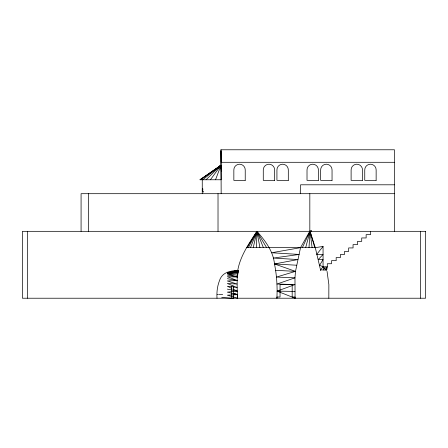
<?xml version="1.0" encoding="UTF-8"?>
<svg xmlns="http://www.w3.org/2000/svg" width="448" height="448" viewBox="0 0 448 448"><rect width="100%" height="100%" fill="white"/><g stroke="black" fill="none" stroke-linecap="round" stroke-linejoin="round"><path stroke-width="0.67" d="M310.038 230.821L300.524 247.66L295.495 271.359L294.974 277.838L276.954 284.032L294.974 284.558L277.116 291.133L276.931 298.222L276.931 297.013L280.045 297.013L280.045 284.486L292.18 284.486L292.18 297.013L295.07 297.013L295.07 298.222L277.116 291.133C277.082 282.016 276.304 272.894 274.484 263.956C273.246 251.009 265.177 240.817 256.945 231.325C248.696 243.919 239.596 256.9 237.457 272.199C236.998 280.874 237.026 289.554 237.614 298.222L227.343 295.176L237.457 294.678L227.343 292.124L237.3 291.133L232.943 288.982M256.463 247.66L256.945 231.325L266.61 247.66M328.826 298.222L328.86 284.558L327.051 271.359M309.002 247.66L310.038 231.325L302.338 247.66M253.243 247.66L256.945 231.325L263.385 247.66M305.67 247.66L310.038 231.325L315.297 247.66L320.527 269.881L326.721 270.049L327.303 266.823L327.303 263.732L331.509 263.732L331.509 260.674L336.168 260.674L336.168 257.583L340.413 257.583L340.413 254.492L344.518 254.492L344.518 251.429L348.673 251.429L348.673 247.934L353.058 247.934L353.058 244.642L357.521 244.642L357.521 241.354L361.721 241.354L361.721 237.95L366.139 237.95L366.139 234.668L370.53 234.668L370.53 231.325M220.097 167.91L220.987 165.278L199.959 179.766L221.161 179.766L220.987 165.278L200.043 179.766M215.538 179.766L220.987 165.278L200.665 179.766M250.471 247.66L256.945 231.325L259.924 247.66M248.349 247.66L256.945 231.325L247.01 247.66M227.343 272.244L227.343 272.782L237.619 271.174L238.476 270.323L237.339 277.054L227.343 273.711L237.457 272.199L238.476 270.323L237.72 270.323L238.073 270.323C229.902 270.889 221.962 272.272 219.369 280.958C217.263 286.434 216.636 292.393 217.006 298.222M219.845 167.014L220.987 165.278L216.58 168.683M210.398 179.766L220.987 165.278L202.731 179.766M246.557 247.66L315.297 247.66L323.058 246.445L316.652 254.442L323.058 254.442L318.298 259.554L323.058 259.554L319.687 265.227L323.058 266.823L326.721 270.049L325.954 267.036M320.527 269.881L323.058 266.823L323.058 246.445M219.604 166.774L220.987 165.278L216.726 168.683M206.041 179.766L220.987 165.278L217.93 167.994M326.105 267.641L327.303 266.823L323.058 266.823L323.898 270.049M300.524 247.66L271.606 252.756L299.219 254.442L273.258 258.065L297.959 259.554L274.484 263.956L295.495 271.359L276.455 277.054L294.974 277.838L295.07 298.222M233.979 294.286L235.127 293.989L237.614 294.431L237.614 298.222M237.457 272.199L227.343 272.782L238.073 270.323M227.343 272.782L237.826 270.536M227.343 275.016L237.339 277.054L227.343 276.685L237.177 280.543L227.343 280.958L237.014 284.032L227.343 283.489L237.154 287.582L233.229 287.039M221.441 171.618L220.987 168.258L220.987 149.778L394.458 149.778L394.458 231.325M394.458 162.294L221.161 162.294L220.987 151.088M394.458 184.8L300.58 184.8L300.58 193.693M394.458 193.693L81.077 193.693L81.077 231.325M217.162 294.431L217.678 294.431M218.523 294.431L222.667 294.431M234.606 294.431L237.614 294.431M277.116 291.133L294.974 291.396M275.626 270.323L295.495 271.359M274.484 263.956L296.682 265.227M231.963 298.122L233.24 298.222M221.715 297.444L231.739 298.222L231.739 286.227L233.402 286.227L233.402 298.222M231.924 286.86L227.343 286.227L231.7 288.372M227.343 278.673L237.177 280.543M233.402 293.653L237.446 294.431M227.343 289.122L237.3 291.133M323.058 266.823L326.004 270.049M202.877 190.182A2.772 0.325 -90 0 0 202.569 188.283A2.772 0.325 -90 0 0 202.255 190.182L203.196 191.934M202.255 190.182L203.213 192.041M314.77 247.66L310.038 231.325L312.105 247.66M220.987 149.778L221.161 193.693M420.599 231.325L420.599 298.222M320.544 269.886L320.544 270.547M311.629 230.821L311.629 231.325M311.466 230.821L311.466 231.325M311.007 230.821L311.007 231.325M310.492 230.821L310.492 231.325M309.826 193.693L309.826 231.325M218.019 193.693L218.019 231.325M202.255 179.766L202.255 193.463M88.39 193.693L88.39 231.325M27.401 231.325L27.401 298.222M238.476 270.323L237.317 275.212L227.343 273.711L237.356 273.566L238.476 270.323M238.347 270.536L237.054 270.855L238.347 270.536M245.23 180.359L233.845 180.359L233.845 169.898A5.695 5.695 0 0 1 239.54 164.203A5.695 5.695 0 0 1 245.23 169.898L245.23 180.359M274.669 180.359L263.278 180.359L263.278 169.898A5.695 5.695 0 0 1 268.974 164.203A5.695 5.695 0 0 1 274.669 169.898L274.669 180.359M288.31 180.359L276.926 180.359L276.926 169.898A5.695 5.695 0 0 1 282.615 164.203A5.695 5.695 0 0 1 288.31 169.898L288.31 180.359M318.399 180.359L307.014 180.359L307.014 169.898A5.695 5.695 0 0 1 312.704 164.203A5.695 5.695 0 0 1 318.399 169.898L318.399 180.359M332.046 180.359L320.656 180.359L320.656 169.898A5.695 5.695 0 0 1 326.351 164.203A5.695 5.695 0 0 1 332.046 169.898L332.046 180.359M362.494 180.359L351.109 180.359L351.109 169.898A5.695 5.695 0 0 1 356.798 164.203A5.695 5.695 0 0 1 362.494 169.898L362.494 180.359M376.141 180.359L364.75 180.359L364.75 169.898A5.695 5.695 0 0 1 370.446 164.203A5.695 5.695 0 0 1 376.141 169.898L376.141 180.359M425.6 231.325L22.4 231.325L22.4 298.222L425.6 298.222L425.6 231.325"/></g></svg>
